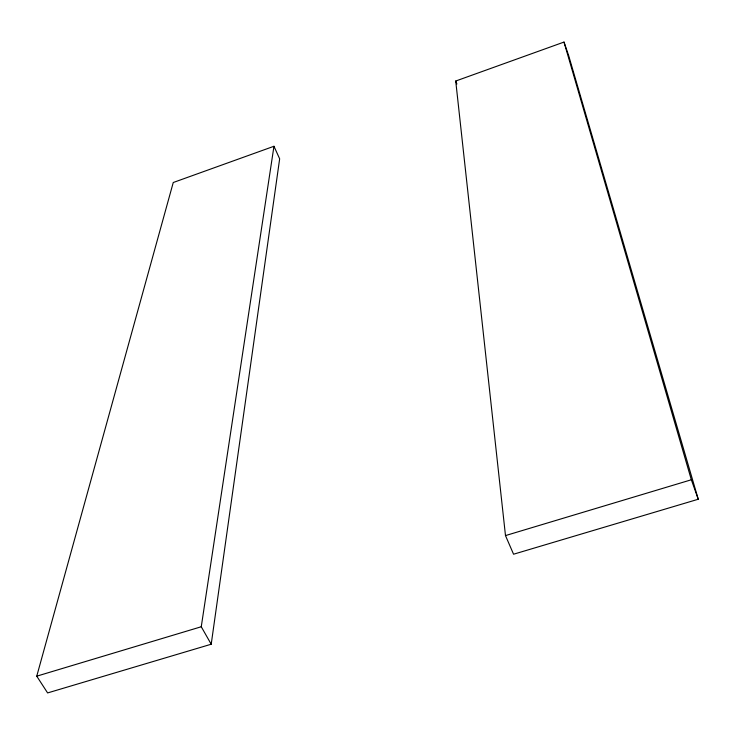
<?xml version="1.0" encoding="UTF-8"?>
<svg xmlns="http://www.w3.org/2000/svg" width="735" height="735" viewBox="0 0 735 735"><rect width="100%" height="100%" fill="white"/><g stroke="black" fill="none" stroke-linecap="round" stroke-linejoin="round"><path stroke-width="1.1" d="M211.211 644.227L279.658 158.815L273.962 146.274L173.258 182.51L36.75 676.172L47.61 692.93L211.211 644.227L201.261 626.753L273.962 146.274M455.728 81.025L564.002 42.07L568.605 55.401L698.25 499.24L513.563 554.218L505.487 535.585L455.728 81.025L456.885 84.02M36.75 676.172L201.261 626.753M505.487 535.585L691.341 479.771L698.25 499.24M564.002 42.07L691.341 479.771"/></g></svg>
